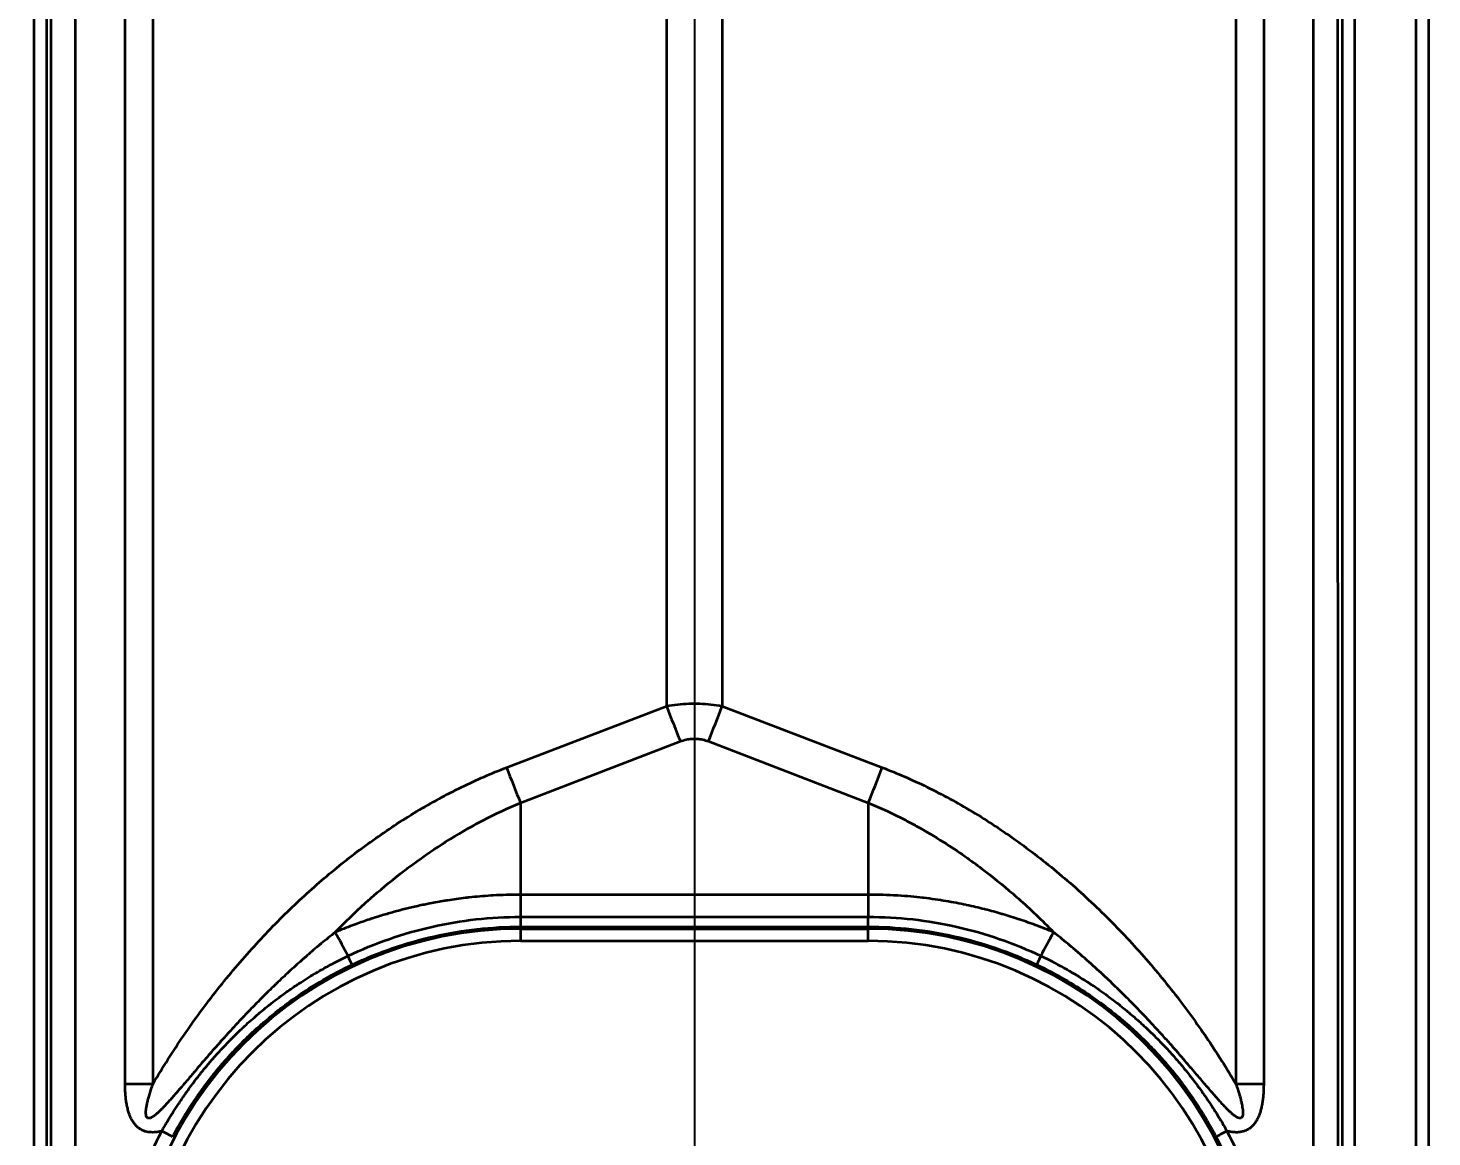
# Model space of a CAD drawing. Header units: millimetres. Extents: x 68 to 2000, y 100 to 2870.
# Drawn here: x 722.2 to 779.6, y 1726.2 to 1771.5 of the extents above; entities that cross this region are included whole.
import ezdxf

# ---------------------------------------------------------------- set-up
doc = ezdxf.new("R2010")
doc.units = ezdxf.units.MM
doc.header["$LTSCALE"] = 10
doc.layers.add('Bemaßung (ISO)', color=7, linetype='Continuous', lineweight=25)
doc.layers.add('Sichtbar schmal (ISO)', color=7, linetype='Continuous', lineweight=35)
doc.styles.add('Notiztext (DIN)', font='verdana.ttf')
doc.dimstyles.new('Standard (DIN)', dxfattribs={"dimscale": 10, "dimtxt": 2.5, "dimasz": 2.5, "dimexe": 2, "dimexo": 4, "dimgap": 0.5, "dimtad": 1, "dimdec": 1, "dimrnd": 1e-08, "dimtxsty": 'Notiztext (DIN)', "dimcen": 0.09, "dimclrd": 256, "dimclre": 256, "dimclrt": 256, "dimadec": 0, "dimazin": 2, "dimtfac": 1, "dimtmove": 0, "dimatfit": 3, "dimfxl": 0, "dimtolj": 1, "dimtzin": 0, "dimlwd": -1, "dimlwe": -1, "dimarcsym": 0})

# ---------------------------------------------------------------- blocks, each defined once
blk = doc.blocks.new('*D75')
at = {"layer": 'Bemaßung (ISO)', "transparency": 16777216}
for p, q in [((749.429, 1980.97), (749.429, 1420.97)), ((689.279, 1533.67), (689.279, 1420.97)), ((664.279, 1440.97), (639.279, 1440.97)), ((689.279, 1440.97), (714.279, 1440.97)), ((714.279, 1440.97), (724.429, 1440.97)), ((749.429, 1440.97), (724.429, 1440.97)), ((774.429, 1440.97), (799.429, 1440.97))]:
    blk.add_line(p, q, dxfattribs=at)
for points in [[(664.279, 1445.137), (664.279, 1436.803), (689.279, 1440.97)], [(774.429, 1445.137), (774.429, 1436.803), (749.429, 1440.97)]]:
    blk.add_solid(points, dxfattribs=at)
at = {"layer": 'Defpoints', "color": 0, "transparency": 16777216}
for p in [(749.429, 2020.97), (689.279, 1573.67), (749.429, 1440.97)]:
    blk.add_point(p, dxfattribs=at)
at = {"layer": 'Bemaßung (ISO)', "transparency": 16777216, "insert": (699.778, 1471.994), "char_height": 25, "attachment_point": 1, "style": 'Notiztext (DIN)'}
blk.add_mtext('\\A1;60', dxfattribs=at)
blk = doc.blocks.new('*D78')
at = {"layer": 'Bemaßung (ISO)', "transparency": 16777216}
for p, q in [((684.438, 2473.661), (577.204, 2473.661)), ((597.204, 1698.679), (597.204, 2448.661)), ((684.438, 1673.679), (577.204, 1673.679))]:
    blk.add_line(p, q, dxfattribs=at)
for points in [[(593.038, 2448.661), (601.371, 2448.661), (597.204, 2473.661)], [(593.038, 1698.679), (601.371, 1698.679), (597.204, 1673.679)]]:
    blk.add_solid(points, dxfattribs=at)
at = {"layer": 'Defpoints', "color": 0, "transparency": 16777216}
for p in [(597.204, 2473.661), (724.438, 2473.661), (724.438, 1673.679)]:
    blk.add_point(p, dxfattribs=at)
at = {"layer": 'Bemaßung (ISO)', "transparency": 16777216, "insert": (566.063, 2043.037), "char_height": 25, "attachment_point": 1, "rotation": 90, "style": 'Notiztext (DIN)'}
blk.add_mtext('\\A1;800', dxfattribs=at)

msp = doc.modelspace()

# ---------------------------------------------------------------- linework, layer by layer
at = {"layer": 'Sichtbar schmal (ISO)'}
for p, q in [((722.438, 1675.678), (722.438, 2471.662)), ((722.938, 2471.662), (722.938, 1675.678)), ((775.921, 1675.678), (775.921, 2471.662)), ((776.421, 2471.662), (776.421, 1675.678)), ((778.938, 1675.661), (778.938, 2471.679)), ((779.438, 2471.679), (779.438, 1675.661)), ((723.126, 1675.866), (723.153, 1976.053)), ((724.126, 1675.861), (724.153, 1976.048)), ((774.706, 1976.048), (774.733, 1675.861)), ((775.706, 1976.053), (775.733, 1675.866)), ((726.157, 1728.345), (726.157, 1943.991)), ((727.298, 1728.346), (727.298, 1943.991)), ((771.561, 1943.991), (771.561, 1728.346)), ((772.702, 1943.991), (772.702, 1728.345)), ((748.288, 1928.576), (748.288, 1743.771)), ((750.571, 1928.576), (750.571, 1743.771)), ((741.749, 1741.263), (748.288, 1743.771)), ((750.571, 1743.771), (757.11, 1741.263)), ((742.32, 1739.826), (748.859, 1742.333)), ((750, 1742.333), (756.539, 1739.826)), ((742.32, 1739.826), (742.32, 1736.068)), ((756.539, 1739.826), (756.539, 1736.068)), ((742.32, 1736.068), (742.32, 1735.163)), ((756.539, 1736.068), (742.32, 1736.068)), ((756.539, 1736.068), (756.539, 1735.163)), ((742.32, 1735.163), (756.539, 1735.163)), ((742.329, 1734.678), (742.329, 1734.759)), ((742.329, 1734.759), (756.529, 1734.759)), ((742.329, 1734.678), (756.529, 1734.678)), ((742.329, 1734.179), (742.329, 1734.678)), ((756.529, 1734.759), (756.529, 1734.678)), ((756.529, 1734.179), (756.529, 1734.678)), ((742.329, 1734.179), (756.529, 1734.179))]:
    msp.add_line(p, q, dxfattribs=at)
for centre, radius, start, end in [((742.329, 1718.67), 16.009, 90, 270), ((756.529, 1718.67), 16.009, 270, 90), ((742.329, 1718.67), 15.509, 90, 270), ((756.529, 1718.67), 15.509, 270, 90)]:
    msp.add_arc(centre, radius, start, end, dxfattribs=at)
for centre, major_axis, ratio, start_param, end_param in [((748.859, 1743.745), (1.79, -4.668), 0.104798, 4.666655, 4.979151), ((750, 1743.745), (-1.79, -4.668), 0.104799, 1.304034, 1.616531), ((742.32, 1741.237), (1.79, -4.668), 0.104799, 4.666654, 4.979151), ((756.539, 1741.237), (-1.79, -4.668), 0.104799, 1.304034, 1.616531), ((756.535, 1735.259), (-0.005, -0.5), 0.011284, 0.017587, 1.377774), ((736.276, 1731.748), (4.733, -8.809), 0.002478, 4.388761, 4.50291), ((762.583, 1731.748), (-4.733, -8.809), 0.002478, 1.780275, 1.894429), ((735.22, 1733.659), (0.214, -0.452), 0.013185, 0.017455, 1.361711), ((763.639, 1733.66), (-0.214, -0.452), 0.013187, 4.921472, 6.26573), ((726.157, 1728.398), (-10, 0), 0.005236, 1.570791, 1.685159), ((772.702, 1728.398), (10, 0), 0.005236, 4.598021, 4.712389), ((727.658, 1726.407), (0.442, -0.233), 0.004629, 0.017453, 1.573241), ((771.201, 1726.407), (-0.442, -0.233), 0.004633, 4.709948, 6.265709), ((756.529, 1718.668), (16.088, 0), 0.999985, 5.797418, 6.768519)]:
    msp.add_ellipse(centre, major_axis=major_axis, ratio=ratio, start_param=start_param, end_param=end_param, dxfattribs=at)
for points, knots in [([(748.288, 1743.771), (748.444, 1743.801), (748.599, 1743.824), (748.751, 1743.842), (748.904, 1743.859), (749.054, 1743.87), (749.204, 1743.876), (749.354, 1743.882), (749.504, 1743.882), (749.654, 1743.876), (749.804, 1743.87), (749.955, 1743.859), (750.107, 1743.842), (750.26, 1743.824), (750.415, 1743.801), (750.571, 1743.771)], [0.0000009, 0.0000009, 0.0000009, 0.0000009, 0.2, 0.2, 0.2, 0.4, 0.4, 0.4, 0.6, 0.6, 0.6, 0.8, 0.8, 0.8, 1, 1, 1, 1]), ([(748.859, 1742.333), (748.937, 1742.363), (749.091, 1742.41), (749.317, 1742.444), (749.541, 1742.444), (749.767, 1742.41), (749.922, 1742.363), (750, 1742.333)], [0.0000017, 0.0000017, 0.0000017, 0.0000017, 0.2, 0.4, 0.6, 0.8, 1, 1, 1, 1]), ([(757.11, 1741.263), (757.714, 1741.032), (758.323, 1740.767), (758.939, 1740.466), (759.554, 1740.165), (760.176, 1739.827), (760.797, 1739.455), (761.418, 1739.083), (762.038, 1738.676), (762.649, 1738.237), (763.261, 1737.799), (763.863, 1737.33), (764.454, 1736.831), (765.044, 1736.333), (765.622, 1735.806), (766.183, 1735.255), (766.744, 1734.704), (767.286, 1734.128), (767.802, 1733.542), (768.317, 1732.955), (768.805, 1732.358), (769.258, 1731.765), (769.71, 1731.172), (770.128, 1730.585), (770.51, 1730.014), (770.893, 1729.442), (771.241, 1728.886), (771.561, 1728.346)], [0, 0, 0, 0, 0.1111111, 0.1111111, 0.1111111, 0.2222222, 0.2222222, 0.2222222, 0.3333333, 0.3333333, 0.3333333, 0.4444444, 0.4444444, 0.4444444, 0.5555556, 0.5555556, 0.5555556, 0.6666667, 0.6666667, 0.6666667, 0.7777778, 0.7777778, 0.7777778, 0.8888889, 0.8888889, 0.8888889, 0.9999998, 0.9999998, 0.9999998, 0.9999998]), ([(734.75, 1734.538), (734.802, 1734.592), (734.855, 1734.646), (734.908, 1734.7), (735.3, 1735.098), (735.706, 1735.484), (736.123, 1735.855), (736.184, 1735.909), (736.245, 1735.963), (736.307, 1736.017), (736.722, 1736.379), (737.147, 1736.727), (737.585, 1737.06), (737.643, 1737.104), (737.702, 1737.149), (737.762, 1737.193), (738.208, 1737.526), (738.665, 1737.844), (739.129, 1738.142), (739.173, 1738.169), (739.217, 1738.197), (739.26, 1738.225), (739.744, 1738.53), (740.234, 1738.814), (740.724, 1739.072), (740.745, 1739.083), (740.766, 1739.094), (740.787, 1739.105), (741.299, 1739.373), (741.81, 1739.613), (742.32, 1739.826)], [0.0000007, 0.0000007, 0.0000007, 0.0000007, 0.0237013, 0.0237013, 0.0237013, 0.2, 0.2, 0.2, 0.225862, 0.225862, 0.225862, 0.4, 0.4, 0.4, 0.4234251, 0.4234251, 0.4234251, 0.6, 0.6, 0.6, 0.6165874, 0.6165874, 0.6165874, 0.8, 0.8, 0.8, 0.807975, 0.807975, 0.807975, 1, 1, 1, 1]), ([(756.539, 1739.826), (757.044, 1739.614), (757.555, 1739.375), (758.07, 1739.106), (758.215, 1739.03), (758.36, 1738.952), (758.505, 1738.872), (758.877, 1738.667), (759.249, 1738.446), (759.621, 1738.211), (759.913, 1738.026), (760.204, 1737.832), (760.494, 1737.629), (760.719, 1737.472), (760.943, 1737.31), (761.166, 1737.142), (761.597, 1736.817), (762.024, 1736.473), (762.443, 1736.111), (762.52, 1736.045), (762.596, 1735.979), (762.672, 1735.912), (763.163, 1735.477), (763.643, 1735.019), (764.109, 1734.538)], [0, 0, 0, 0, 0.2, 0.2, 0.2, 0.25628, 0.25628, 0.25628, 0.4, 0.4, 0.4, 0.512678, 0.512678, 0.512678, 0.6, 0.6, 0.6, 0.76914, 0.76914, 0.76914, 0.8, 0.8, 0.8, 1, 1, 1, 1]), ([(742.32, 1736.068), (741.928, 1736.068), (741.557, 1736.056), (741.21, 1736.036), (741.177, 1736.034), (741.145, 1736.032), (741.113, 1736.03), (740.798, 1736.011), (740.502, 1735.984), (740.223, 1735.953), (740.169, 1735.948), (740.117, 1735.942), (740.065, 1735.935), (739.812, 1735.906), (739.572, 1735.872), (739.342, 1735.836), (739.276, 1735.826), (739.21, 1735.815), (739.145, 1735.804), (738.937, 1735.77), (738.737, 1735.733), (738.544, 1735.694), (738.47, 1735.679), (738.397, 1735.664), (738.324, 1735.649), (738.145, 1735.611), (737.971, 1735.572), (737.801, 1735.531), (737.724, 1735.512), (737.647, 1735.493), (737.571, 1735.474), (737.408, 1735.433), (737.249, 1735.391), (737.091, 1735.347), (737.012, 1735.324), (736.933, 1735.302), (736.854, 1735.279), (736.694, 1735.232), (736.534, 1735.183), (736.374, 1735.132), (736.298, 1735.108), (736.223, 1735.083), (736.147, 1735.058), (735.966, 1734.998), (735.785, 1734.935), (735.605, 1734.87), (735.551, 1734.85), (735.498, 1734.831), (735.445, 1734.811), (735.212, 1734.724), (734.98, 1734.633), (734.75, 1734.538)], [0, 0, 0, 0, 0.1016183, 0.1016183, 0.1016183, 0.1111111, 0.1111111, 0.1111111, 0.204471, 0.204471, 0.204471, 0.2222222, 0.2222222, 0.2222222, 0.3083934, 0.3083934, 0.3083934, 0.3333333, 0.3333333, 0.3333333, 0.4135988, 0.4135988, 0.4135988, 0.4444444, 0.4444444, 0.4444444, 0.5207406, 0.5207406, 0.5207406, 0.5555556, 0.5555556, 0.5555556, 0.6295884, 0.6295884, 0.6295884, 0.6666667, 0.6666667, 0.6666667, 0.7421362, 0.7421362, 0.7421362, 0.7777778, 0.7777778, 0.7777778, 0.8635397, 0.8635397, 0.8635397, 0.8888889, 0.8888889, 0.8888889, 0.999999, 0.999999, 0.999999, 0.999999]), ([(764.109, 1734.538), (763.878, 1734.633), (763.647, 1734.724), (763.414, 1734.811), (763.41, 1734.812), (763.407, 1734.813), (763.403, 1734.815), (763.177, 1734.899), (762.949, 1734.979), (762.72, 1735.055), (762.717, 1735.056), (762.714, 1735.057), (762.711, 1735.058), (762.484, 1735.134), (762.257, 1735.205), (762.029, 1735.272), (762.021, 1735.274), (762.012, 1735.277), (762.004, 1735.279), (761.777, 1735.346), (761.549, 1735.408), (761.316, 1735.467), (761.306, 1735.47), (761.297, 1735.472), (761.287, 1735.474), (761.05, 1735.534), (760.807, 1735.591), (760.553, 1735.645), (760.547, 1735.646), (760.54, 1735.648), (760.533, 1735.649), (760.273, 1735.704), (760.001, 1735.756), (759.712, 1735.805), (759.424, 1735.853), (759.119, 1735.897), (758.793, 1735.936), (758.784, 1735.937), (758.774, 1735.938), (758.765, 1735.939), (758.447, 1735.976), (758.11, 1736.008), (757.746, 1736.03), (757.734, 1736.031), (757.722, 1736.032), (757.709, 1736.033), (757.345, 1736.055), (756.953, 1736.068), (756.539, 1736.068)], [0, 0, 0, 0, 0.111111, 0.111111, 0.111111, 0.11271, 0.11271, 0.11271, 0.220682, 0.220682, 0.220682, 0.222222, 0.222222, 0.222222, 0.329341, 0.329341, 0.329341, 0.333333, 0.333333, 0.333333, 0.440023, 0.440023, 0.440023, 0.444444, 0.444444, 0.444444, 0.552739, 0.552739, 0.552739, 0.555556, 0.555556, 0.555556, 0.666667, 0.666667, 0.666667, 0.777778, 0.777778, 0.777778, 0.781037, 0.781037, 0.781037, 0.888889, 0.888889, 0.888889, 0.892463, 0.892463, 0.892463, 1, 1, 1, 1]), ([(735.27, 1733.568), (735.815, 1733.828), (736.374, 1734.058), (736.945, 1734.256), (737.521, 1734.456), (738.108, 1734.623), (738.704, 1734.758), (739.297, 1734.893), (739.899, 1734.994), (740.503, 1735.062), (741.107, 1735.129), (741.714, 1735.163), (742.32, 1735.163)], [0, 0, 0, 0, 0.249038, 0.249038, 0.249038, 0.499954, 0.499954, 0.499954, 0.75, 0.75, 0.75, 1, 1, 1, 1]), ([(742.32, 1735.163), (742.32, 1735.119), (742.321, 1735.076), (742.322, 1735.035), (742.322, 1734.994), (742.323, 1734.957), (742.324, 1734.923), (742.324, 1734.905), (742.324, 1734.888), (742.325, 1734.873), (742.325, 1734.859), (742.325, 1734.847), (742.326, 1734.836), (742.326, 1734.812), (742.327, 1734.793), (742.328, 1734.78), (742.328, 1734.767), (742.329, 1734.76), (742.329, 1734.759)], [0, 0, 0, 0, 0.2, 0.2, 0.2, 0.4, 0.4, 0.4, 0.507784, 0.507784, 0.507784, 0.6, 0.6, 0.6, 0.8, 0.8, 0.8, 1, 1, 1, 1]), ([(756.539, 1735.163), (757.145, 1735.163), (757.751, 1735.129), (758.354, 1735.062), (758.959, 1734.994), (759.561, 1734.893), (760.155, 1734.758), (760.749, 1734.624), (761.334, 1734.457), (761.907, 1734.258), (761.91, 1734.257), (761.913, 1734.256), (761.917, 1734.255), (762.487, 1734.057), (763.045, 1733.828), (763.589, 1733.568)], [0, 0, 0, 0, 0.2497482, 0.2497482, 0.2497482, 0.5, 0.5, 0.5, 0.75, 0.75, 0.75, 0.751417, 0.751417, 0.751417, 0.9999993, 0.9999993, 0.9999993, 0.9999993]), ([(734.75, 1734.538), (734.551, 1734.381), (734.357, 1734.224), (734.17, 1734.068), (734.137, 1734.04), (734.104, 1734.013), (734.071, 1733.986), (733.885, 1733.83), (733.705, 1733.676), (733.529, 1733.522), (733.499, 1733.496), (733.469, 1733.469), (733.439, 1733.443), (733.263, 1733.289), (733.092, 1733.135), (732.924, 1732.981), (732.896, 1732.956), (732.868, 1732.93), (732.841, 1732.905), (732.673, 1732.75), (732.508, 1732.595), (732.345, 1732.439), (732.319, 1732.414), (732.293, 1732.389), (732.267, 1732.364), (732.103, 1732.207), (731.942, 1732.048), (731.783, 1731.89), (731.759, 1731.866), (731.734, 1731.841), (731.71, 1731.817), (731.551, 1731.657), (731.395, 1731.498), (731.247, 1731.344), (731.224, 1731.321), (731.202, 1731.298), (731.181, 1731.276), (731.033, 1731.122), (730.894, 1730.975), (730.763, 1730.835), (730.744, 1730.814), (730.726, 1730.794), (730.707, 1730.774), (730.578, 1730.636), (730.459, 1730.505), (730.346, 1730.382), (730.33, 1730.364), (730.315, 1730.347), (730.299, 1730.33), (730.188, 1730.207), (730.085, 1730.092), (729.986, 1729.981), (729.973, 1729.966), (729.959, 1729.951), (729.946, 1729.936), (729.849, 1729.826), (729.757, 1729.721), (729.669, 1729.621), (729.657, 1729.608), (729.646, 1729.595), (729.634, 1729.582), (729.548, 1729.482), (729.465, 1729.387), (729.386, 1729.296), (729.376, 1729.285), (729.366, 1729.273), (729.357, 1729.262), (729.279, 1729.171), (729.205, 1729.085), (729.134, 1729.002), (729.125, 1728.992), (729.117, 1728.982), (729.108, 1728.972), (729.038, 1728.89), (728.971, 1728.812), (728.907, 1728.737), (728.899, 1728.728), (728.892, 1728.719), (728.884, 1728.71), (728.821, 1728.636), (728.76, 1728.564), (728.702, 1728.496), (728.695, 1728.488), (728.689, 1728.48), (728.682, 1728.473), (728.624, 1728.405), (728.569, 1728.34), (728.516, 1728.278), (728.51, 1728.271), (728.504, 1728.264), (728.498, 1728.258), (728.446, 1728.196), (728.395, 1728.137), (728.346, 1728.08), (728.341, 1728.074), (728.336, 1728.068), (728.331, 1728.063), (728.283, 1728.006), (728.236, 1727.953), (728.192, 1727.902), (728.187, 1727.897), (728.183, 1727.892), (728.179, 1727.887), (728.134, 1727.836), (728.091, 1727.787), (728.05, 1727.74), (728.046, 1727.736), (728.042, 1727.732), (728.039, 1727.727), (727.997, 1727.681), (727.958, 1727.637), (727.92, 1727.595), (727.916, 1727.591), (727.913, 1727.587), (727.909, 1727.583), (727.871, 1727.541), (727.834, 1727.501), (727.798, 1727.463), (727.795, 1727.46), (727.792, 1727.457), (727.789, 1727.453), (727.753, 1727.415), (727.719, 1727.379), (727.685, 1727.345), (727.682, 1727.342), (727.68, 1727.339), (727.677, 1727.336), (727.643, 1727.302), (727.611, 1727.27), (727.58, 1727.24), (727.546, 1727.207), (727.514, 1727.177), (727.483, 1727.149), (727.452, 1727.121), (727.422, 1727.096), (727.394, 1727.073), (727.365, 1727.051), (727.338, 1727.031), (727.313, 1727.013), (727.288, 1726.996), (727.264, 1726.982), (727.242, 1726.97), (727.219, 1726.959), (727.199, 1726.95), (727.18, 1726.945), (727.162, 1726.939), (727.145, 1726.937), (727.13, 1726.937), (727.115, 1726.936), (727.102, 1726.939), (727.091, 1726.943), (727.079, 1726.948), (727.069, 1726.955), (727.059, 1726.964), (727.05, 1726.973), (727.042, 1726.985), (727.035, 1727), (727.027, 1727.016), (727.021, 1727.034), (727.017, 1727.056), (727.013, 1727.078), (727.01, 1727.103), (727.009, 1727.13), (727.008, 1727.158), (727.008, 1727.188), (727.01, 1727.221), (727.012, 1727.255), (727.016, 1727.291), (727.021, 1727.33), (727.026, 1727.369), (727.033, 1727.411), (727.042, 1727.455), (727.05, 1727.5), (727.06, 1727.548), (727.072, 1727.598), (727.084, 1727.649), (727.097, 1727.702), (727.112, 1727.758), (727.127, 1727.814), (727.144, 1727.873), (727.163, 1727.935), (727.181, 1727.997), (727.202, 1728.062), (727.224, 1728.13), (727.247, 1728.199), (727.271, 1728.271), (727.298, 1728.346)], [0, 0, 0, 0, 0.0207474, 0.0207474, 0.0207474, 0.0243902, 0.0243902, 0.0243902, 0.0452222, 0.0452222, 0.0452222, 0.0487805, 0.0487805, 0.0487805, 0.0697052, 0.0697052, 0.0697052, 0.0731707, 0.0731707, 0.0731707, 0.0941851, 0.0941851, 0.0941851, 0.097561, 0.097561, 0.097561, 0.1186816, 0.1186816, 0.1186816, 0.1219512, 0.1219512, 0.1219512, 0.143179, 0.143179, 0.143179, 0.1463415, 0.1463415, 0.1463415, 0.1676455, 0.1676455, 0.1676455, 0.1707317, 0.1707317, 0.1707317, 0.1921076, 0.1921076, 0.1921076, 0.195122, 0.195122, 0.195122, 0.2165874, 0.2165874, 0.2165874, 0.2195122, 0.2195122, 0.2195122, 0.2410746, 0.2410746, 0.2410746, 0.2439024, 0.2439024, 0.2439024, 0.2655572, 0.2655572, 0.2655572, 0.2682927, 0.2682927, 0.2682927, 0.290038, 0.290038, 0.290038, 0.2926829, 0.2926829, 0.2926829, 0.3145196, 0.3145196, 0.3145196, 0.3170732, 0.3170732, 0.3170732, 0.339002, 0.339002, 0.339002, 0.3414634, 0.3414634, 0.3414634, 0.3634837, 0.3634837, 0.3634837, 0.3658537, 0.3658537, 0.3658537, 0.3879647, 0.3879647, 0.3879647, 0.3902439, 0.3902439, 0.3902439, 0.4124458, 0.4124458, 0.4124458, 0.4146341, 0.4146341, 0.4146341, 0.4369269, 0.4369269, 0.4369269, 0.4390244, 0.4390244, 0.4390244, 0.4614081, 0.4614081, 0.4614081, 0.4634146, 0.4634146, 0.4634146, 0.4858909, 0.4858909, 0.4858909, 0.4878049, 0.4878049, 0.4878049, 0.5103743, 0.5103743, 0.5103743, 0.5121951, 0.5121951, 0.5121951, 0.5348555, 0.5348555, 0.5348555, 0.559336, 0.559336, 0.559336, 0.5838176, 0.5838176, 0.5838176, 0.608299, 0.608299, 0.608299, 0.6327802, 0.6327802, 0.6327802, 0.6572584, 0.6572584, 0.6572584, 0.6817357, 0.6817357, 0.6817357, 0.7062107, 0.7062107, 0.7062107, 0.7306897, 0.7306897, 0.7306897, 0.7551861, 0.7551861, 0.7551861, 0.7796734, 0.7796734, 0.7796734, 0.8041489, 0.8041489, 0.8041489, 0.8286293, 0.8286293, 0.8286293, 0.8531116, 0.8531116, 0.8531116, 0.8775934, 0.8775934, 0.8775934, 0.9020746, 0.9020746, 0.9020746, 0.9265557, 0.9265557, 0.9265557, 0.951037, 0.951037, 0.951037, 0.9755186, 0.9755186, 0.9755186, 0.9999997, 0.9999997, 0.9999997, 0.9999997]), ([(735.434, 1733.208), (735.97, 1733.462), (736.52, 1733.686), (737.081, 1733.88), (737.642, 1734.073), (738.214, 1734.236), (738.794, 1734.366), (739.375, 1734.497), (739.963, 1734.596), (740.554, 1734.661), (741.144, 1734.727), (741.737, 1734.759), (742.329, 1734.759)], [0, 0, 0, 0, 0.25, 0.25, 0.25, 0.5, 0.5, 0.5, 0.75, 0.75, 0.75, 1, 1, 1, 1]), ([(756.529, 1734.759), (757.122, 1734.759), (757.715, 1734.727), (758.305, 1734.661), (758.896, 1734.595), (759.485, 1734.497), (760.065, 1734.366), (760.645, 1734.236), (761.217, 1734.073), (761.778, 1733.879), (762.339, 1733.686), (762.889, 1733.462), (763.425, 1733.208)], [0, 0, 0, 0, 0.25, 0.25, 0.25, 0.5, 0.5, 0.5, 0.75, 0.75, 0.75, 1, 1, 1, 1]), ([(771.561, 1728.346), (771.585, 1728.278), (771.607, 1728.212), (771.628, 1728.15), (771.649, 1728.087), (771.668, 1728.027), (771.686, 1727.969), (771.703, 1727.912), (771.719, 1727.857), (771.734, 1727.804), (771.745, 1727.763), (771.756, 1727.725), (771.765, 1727.687), (771.768, 1727.675), (771.771, 1727.664), (771.774, 1727.652), (771.786, 1727.604), (771.796, 1727.558), (771.806, 1727.514), (771.815, 1727.471), (771.822, 1727.43), (771.829, 1727.391), (771.835, 1727.352), (771.84, 1727.315), (771.844, 1727.281), (771.847, 1727.246), (771.85, 1727.214), (771.85, 1727.185), (771.851, 1727.155), (771.851, 1727.128), (771.848, 1727.104), (771.846, 1727.079), (771.843, 1727.058), (771.838, 1727.039), (771.833, 1727.02), (771.827, 1727.005), (771.82, 1726.991), (771.813, 1726.978), (771.804, 1726.968), (771.795, 1726.96), (771.786, 1726.951), (771.775, 1726.945), (771.763, 1726.941), (771.75, 1726.937), (771.736, 1726.936), (771.72, 1726.937), (771.703, 1726.938), (771.685, 1726.942), (771.664, 1726.95), (771.643, 1726.957), (771.62, 1726.968), (771.596, 1726.982), (771.571, 1726.996), (771.545, 1727.013), (771.517, 1727.034), (771.489, 1727.054), (771.459, 1727.078), (771.427, 1727.104), (771.396, 1727.131), (771.363, 1727.161), (771.328, 1727.193), (771.293, 1727.225), (771.257, 1727.26), (771.22, 1727.298), (771.203, 1727.315), (771.186, 1727.332), (771.169, 1727.349), (771.148, 1727.371), (771.126, 1727.394), (771.104, 1727.418), (771.063, 1727.46), (771.022, 1727.504), (770.979, 1727.551), (770.936, 1727.598), (770.891, 1727.648), (770.845, 1727.7), (770.798, 1727.752), (770.749, 1727.807), (770.699, 1727.865), (770.648, 1727.923), (770.596, 1727.984), (770.54, 1728.048), (770.485, 1728.112), (770.428, 1728.179), (770.368, 1728.249), (770.307, 1728.32), (770.244, 1728.393), (770.179, 1728.471), (770.113, 1728.548), (770.044, 1728.629), (769.972, 1728.713), (769.9, 1728.798), (769.824, 1728.886), (769.745, 1728.979), (769.735, 1728.991), (769.725, 1729.003), (769.715, 1729.015), (769.645, 1729.096), (769.571, 1729.182), (769.495, 1729.27), (769.407, 1729.371), (769.316, 1729.477), (769.219, 1729.588), (769.122, 1729.699), (769.021, 1729.814), (768.914, 1729.935), (768.807, 1730.055), (768.695, 1730.18), (768.578, 1730.31), (768.461, 1730.439), (768.338, 1730.573), (768.209, 1730.712), (768.176, 1730.748), (768.142, 1730.785), (768.108, 1730.822), (768.01, 1730.926), (767.909, 1731.034), (767.804, 1731.145), (767.661, 1731.294), (767.512, 1731.449), (767.354, 1731.61), (767.195, 1731.771), (767.028, 1731.938), (766.851, 1732.112), (766.674, 1732.286), (766.486, 1732.467), (766.286, 1732.655), (766.086, 1732.843), (765.875, 1733.038), (765.649, 1733.24), (765.424, 1733.442), (765.184, 1733.651), (764.928, 1733.867), (764.732, 1734.033), (764.526, 1734.204), (764.309, 1734.378), (764.243, 1734.431), (764.177, 1734.485), (764.109, 1734.538)], [0, 0, 0, 0, 0.0243902, 0.0243902, 0.0243902, 0.0487805, 0.0487805, 0.0487805, 0.0731707, 0.0731707, 0.0731707, 0.0917062, 0.0917062, 0.0917062, 0.097561, 0.097561, 0.097561, 0.1219512, 0.1219512, 0.1219512, 0.1463415, 0.1463415, 0.1463415, 0.1707317, 0.1707317, 0.1707317, 0.195122, 0.195122, 0.195122, 0.2195122, 0.2195122, 0.2195122, 0.2439024, 0.2439024, 0.2439024, 0.2682927, 0.2682927, 0.2682927, 0.2926829, 0.2926829, 0.2926829, 0.3170732, 0.3170732, 0.3170732, 0.3414634, 0.3414634, 0.3414634, 0.3658537, 0.3658537, 0.3658537, 0.3902439, 0.3902439, 0.3902439, 0.4146341, 0.4146341, 0.4146341, 0.4390244, 0.4390244, 0.4390244, 0.4634146, 0.4634146, 0.4634146, 0.4878049, 0.4878049, 0.4878049, 0.4985776, 0.4985776, 0.4985776, 0.5121951, 0.5121951, 0.5121951, 0.5365854, 0.5365854, 0.5365854, 0.5609756, 0.5609756, 0.5609756, 0.5853659, 0.5853659, 0.5853659, 0.6097561, 0.6097561, 0.6097561, 0.6341463, 0.6341463, 0.6341463, 0.6585366, 0.6585366, 0.6585366, 0.6829268, 0.6829268, 0.6829268, 0.7073171, 0.7073171, 0.7073171, 0.710411, 0.710411, 0.710411, 0.7317073, 0.7317073, 0.7317073, 0.7560976, 0.7560976, 0.7560976, 0.7804878, 0.7804878, 0.7804878, 0.804878, 0.804878, 0.804878, 0.8292683, 0.8292683, 0.8292683, 0.8356011, 0.8356011, 0.8356011, 0.8536585, 0.8536585, 0.8536585, 0.8780488, 0.8780488, 0.8780488, 0.902439, 0.902439, 0.902439, 0.9268293, 0.9268293, 0.9268293, 0.9512195, 0.9512195, 0.9512195, 0.9756098, 0.9756098, 0.9756098, 0.9943056, 0.9943056, 0.9943056, 0.9999998, 0.9999998, 0.9999998, 0.9999998]), ([(727.658, 1726.409), (727.695, 1726.475), (727.734, 1726.545), (727.776, 1726.618), (727.782, 1726.628), (727.789, 1726.638), (727.795, 1726.649), (727.825, 1726.7), (727.856, 1726.753), (727.889, 1726.808), (727.909, 1726.843), (727.931, 1726.878), (727.953, 1726.914), (727.969, 1726.94), (727.985, 1726.967), (728.002, 1726.994), (728.039, 1727.055), (728.078, 1727.117), (728.119, 1727.181), (728.125, 1727.191), (728.131, 1727.2), (728.136, 1727.209), (728.171, 1727.263), (728.206, 1727.318), (728.242, 1727.374), (728.276, 1727.425), (728.311, 1727.478), (728.347, 1727.533), (728.356, 1727.546), (728.365, 1727.56), (728.375, 1727.574), (728.421, 1727.643), (728.469, 1727.714), (728.519, 1727.787), (728.542, 1727.819), (728.564, 1727.851), (728.587, 1727.884), (728.617, 1727.927), (728.647, 1727.97), (728.679, 1728.014), (728.735, 1728.093), (728.794, 1728.174), (728.855, 1728.257), (728.918, 1728.342), (728.983, 1728.428), (729.051, 1728.517), (729.09, 1728.568), (729.13, 1728.619), (729.171, 1728.672), (729.204, 1728.713), (729.237, 1728.756), (729.271, 1728.798), (729.35, 1728.897), (729.433, 1728.998), (729.52, 1729.101), (729.609, 1729.208), (729.703, 1729.318), (729.801, 1729.429), (729.844, 1729.478), (729.887, 1729.527), (729.932, 1729.576), (729.993, 1729.644), (730.057, 1729.714), (730.123, 1729.784), (730.211, 1729.879), (730.302, 1729.975), (730.398, 1730.074), (730.429, 1730.106), (730.461, 1730.138), (730.493, 1730.17), (730.63, 1730.308), (730.774, 1730.45), (730.928, 1730.595), (730.93, 1730.597), (730.933, 1730.599), (730.935, 1730.602), (731.094, 1730.75), (731.261, 1730.902), (731.44, 1731.058), (731.479, 1731.091), (731.518, 1731.125), (731.557, 1731.159), (731.703, 1731.283), (731.855, 1731.409), (732.016, 1731.536), (732.102, 1731.604), (732.19, 1731.673), (732.28, 1731.742), (732.392, 1731.827), (732.507, 1731.912), (732.626, 1731.999), (732.784, 1732.113), (732.95, 1732.229), (733.123, 1732.345), (733.168, 1732.375), (733.213, 1732.405), (733.259, 1732.435), (733.469, 1732.573), (733.69, 1732.712), (733.924, 1732.851), (733.985, 1732.887), (734.047, 1732.923), (734.11, 1732.959), (734.277, 1733.055), (734.451, 1733.151), (734.631, 1733.247), (734.836, 1733.355), (735.049, 1733.463), (735.27, 1733.568)], [0, 0, 0, 0, 0.0546976, 0.0546976, 0.0546976, 0.0625, 0.0625, 0.0625, 0.1008578, 0.1008578, 0.1008578, 0.125, 0.125, 0.125, 0.1426904, 0.1426904, 0.1426904, 0.1818737, 0.1818737, 0.1818737, 0.1875, 0.1875, 0.1875, 0.2199265, 0.2199265, 0.2199265, 0.25, 0.25, 0.25, 0.257705, 0.257705, 0.257705, 0.2957225, 0.2957225, 0.2957225, 0.3125, 0.3125, 0.3125, 0.3343682, 0.3343682, 0.3343682, 0.3738828, 0.3738828, 0.3738828, 0.4143965, 0.4143965, 0.4143965, 0.4375, 0.4375, 0.4375, 0.4560435, 0.4560435, 0.4560435, 0.4989938, 0.4989938, 0.4989938, 0.543351, 0.543351, 0.543351, 0.5625, 0.5625, 0.5625, 0.5891602, 0.5891602, 0.5891602, 0.625, 0.625, 0.625, 0.6367129, 0.6367129, 0.6367129, 0.6866931, 0.6866931, 0.6866931, 0.6875, 0.6875, 0.6875, 0.7388766, 0.7388766, 0.7388766, 0.75, 0.75, 0.75, 0.7907392, 0.7907392, 0.7907392, 0.8125, 0.8125, 0.8125, 0.8393138, 0.8393138, 0.8393138, 0.875, 0.875, 0.875, 0.8842513, 0.8842513, 0.8842513, 0.9265033, 0.9265033, 0.9265033, 0.9375, 0.9375, 0.9375, 0.9667733, 0.9667733, 0.9667733, 0.9999998, 0.9999998, 0.9999998, 0.9999998]), ([(728.1, 1726.173), (728.14, 1726.25), (728.184, 1726.33), (728.23, 1726.415), (728.232, 1726.419), (728.235, 1726.423), (728.237, 1726.428), (728.281, 1726.508), (728.328, 1726.592), (728.379, 1726.68), (728.385, 1726.692), (728.392, 1726.703), (728.399, 1726.715), (728.447, 1726.798), (728.498, 1726.885), (728.552, 1726.975), (728.564, 1726.994), (728.576, 1727.014), (728.588, 1727.034), (728.639, 1727.118), (728.693, 1727.206), (728.75, 1727.296), (728.769, 1727.324), (728.787, 1727.354), (728.806, 1727.383), (728.86, 1727.467), (728.917, 1727.554), (728.977, 1727.643), (729.004, 1727.682), (729.03, 1727.722), (729.058, 1727.762), (729.115, 1727.845), (729.174, 1727.931), (729.236, 1728.018), (729.272, 1728.068), (729.309, 1728.12), (729.347, 1728.171), (729.407, 1728.253), (729.468, 1728.335), (729.533, 1728.42), (729.581, 1728.483), (729.63, 1728.547), (729.681, 1728.612), (729.742, 1728.69), (729.806, 1728.769), (729.871, 1728.85), (729.935, 1728.927), (730, 1729.006), (730.068, 1729.086), (730.13, 1729.16), (730.194, 1729.234), (730.261, 1729.309), (730.343, 1729.402), (730.428, 1729.498), (730.518, 1729.594), (730.58, 1729.661), (730.643, 1729.729), (730.709, 1729.797), (730.815, 1729.908), (730.926, 1730.022), (731.043, 1730.137), (731.103, 1730.196), (731.164, 1730.255), (731.227, 1730.315), (731.363, 1730.445), (731.507, 1730.578), (731.659, 1730.713), (731.714, 1730.761), (731.771, 1730.811), (731.828, 1730.86), (732.002, 1731.011), (732.188, 1731.164), (732.385, 1731.319), (732.432, 1731.356), (732.48, 1731.393), (732.528, 1731.43), (732.75, 1731.601), (732.987, 1731.774), (733.242, 1731.949), (733.276, 1731.972), (733.311, 1731.995), (733.346, 1732.019), (733.625, 1732.207), (733.925, 1732.396), (734.252, 1732.586), (734.269, 1732.596), (734.287, 1732.606), (734.305, 1732.616), (734.652, 1732.816), (735.028, 1733.015), (735.434, 1733.208)], [0.0000001, 0.0000001, 0.0000001, 0.0000001, 0.0625, 0.0625, 0.0625, 0.0657478, 0.0657478, 0.0657478, 0.125, 0.125, 0.125, 0.1327347, 0.1327347, 0.1327347, 0.1875, 0.1875, 0.1875, 0.1994824, 0.1994824, 0.1994824, 0.25, 0.25, 0.25, 0.2662064, 0.2662064, 0.2662064, 0.3125, 0.3125, 0.3125, 0.3327976, 0.3327976, 0.3327976, 0.375, 0.375, 0.375, 0.3993692, 0.3993692, 0.3993692, 0.4375, 0.4375, 0.4375, 0.4659876, 0.4659876, 0.4659876, 0.5, 0.5, 0.5, 0.5326854, 0.5326854, 0.5326854, 0.5625, 0.5625, 0.5625, 0.599469, 0.599469, 0.599469, 0.625, 0.625, 0.625, 0.6663571, 0.6663571, 0.6663571, 0.6875, 0.6875, 0.6875, 0.7333594, 0.7333594, 0.7333594, 0.75, 0.75, 0.75, 0.8005114, 0.8005114, 0.8005114, 0.8125, 0.8125, 0.8125, 0.8676234, 0.8676234, 0.8676234, 0.875, 0.875, 0.875, 0.9342995, 0.9342995, 0.9342995, 0.9375, 0.9375, 0.9375, 1, 1, 1, 1]), ([(763.425, 1733.208), (763.83, 1733.016), (764.206, 1732.817), (764.552, 1732.617), (764.899, 1732.418), (765.216, 1732.219), (765.51, 1732.021), (765.805, 1731.823), (766.076, 1731.626), (766.328, 1731.433), (766.579, 1731.239), (766.811, 1731.049), (767.027, 1730.863), (767.243, 1730.677), (767.443, 1730.496), (767.628, 1730.319), (767.814, 1730.141), (767.986, 1729.969), (768.147, 1729.801), (768.307, 1729.633), (768.456, 1729.471), (768.595, 1729.313), (768.734, 1729.155), (768.863, 1729.002), (768.984, 1728.854), (769.105, 1728.705), (769.218, 1728.562), (769.324, 1728.423), (769.429, 1728.285), (769.528, 1728.151), (769.62, 1728.021), (769.713, 1727.892), (769.799, 1727.767), (769.88, 1727.646), (769.961, 1727.526), (770.036, 1727.409), (770.107, 1727.298), (770.178, 1727.186), (770.244, 1727.079), (770.306, 1726.976), (770.368, 1726.874), (770.426, 1726.775), (770.479, 1726.681), (770.533, 1726.588), (770.582, 1726.5), (770.629, 1726.415), (770.675, 1726.331), (770.719, 1726.25), (770.759, 1726.173)], [0, 0, 0, 0, 0.0625, 0.0625, 0.0625, 0.125, 0.125, 0.125, 0.1875, 0.1875, 0.1875, 0.25, 0.25, 0.25, 0.3125, 0.3125, 0.3125, 0.375, 0.375, 0.375, 0.4375, 0.4375, 0.4375, 0.5, 0.5, 0.5, 0.5625, 0.5625, 0.5625, 0.625, 0.625, 0.625, 0.6875, 0.6875, 0.6875, 0.75, 0.75, 0.75, 0.8125, 0.8125, 0.8125, 0.875, 0.875, 0.875, 0.9375, 0.9375, 0.9375, 1, 1, 1, 1]), ([(763.589, 1733.568), (763.972, 1733.386), (764.331, 1733.197), (764.663, 1733.008), (764.692, 1732.992), (764.719, 1732.976), (764.747, 1732.96), (765.048, 1732.787), (765.327, 1732.614), (765.59, 1732.442), (765.638, 1732.41), (765.686, 1732.379), (765.733, 1732.347), (765.966, 1732.191), (766.185, 1732.036), (766.392, 1731.882), (766.454, 1731.836), (766.515, 1731.79), (766.575, 1731.744), (766.756, 1731.607), (766.926, 1731.471), (767.088, 1731.337), (767.16, 1731.278), (767.229, 1731.22), (767.298, 1731.162), (767.436, 1731.044), (767.569, 1730.927), (767.695, 1730.812), (767.772, 1730.743), (767.847, 1730.674), (767.92, 1730.605), (768.026, 1730.505), (768.128, 1730.407), (768.226, 1730.31), (768.305, 1730.232), (768.383, 1730.154), (768.457, 1730.077), (768.538, 1729.995), (768.615, 1729.914), (768.69, 1729.834), (768.771, 1729.748), (768.849, 1729.663), (768.924, 1729.58), (768.984, 1729.513), (769.042, 1729.447), (769.099, 1729.383), (769.179, 1729.291), (769.256, 1729.201), (769.33, 1729.112), (769.374, 1729.06), (769.417, 1729.009), (769.458, 1728.958), (769.537, 1728.861), (769.613, 1728.767), (769.685, 1728.675), (769.716, 1728.636), (769.746, 1728.597), (769.776, 1728.558), (769.853, 1728.458), (769.926, 1728.361), (769.996, 1728.267), (770.017, 1728.239), (770.038, 1728.211), (770.058, 1728.183), (770.132, 1728.082), (770.203, 1727.983), (770.27, 1727.887), (770.282, 1727.869), (770.295, 1727.851), (770.307, 1727.834), (770.379, 1727.731), (770.446, 1727.631), (770.51, 1727.535), (770.516, 1727.526), (770.522, 1727.517), (770.528, 1727.509), (770.596, 1727.406), (770.661, 1727.306), (770.721, 1727.211), (770.784, 1727.112), (770.843, 1727.017), (770.898, 1726.927), (770.9, 1726.923), (770.903, 1726.919), (770.905, 1726.915), (770.961, 1726.824), (771.012, 1726.739), (771.06, 1726.657), (771.11, 1726.57), (771.158, 1726.487), (771.201, 1726.409)], [0, 0, 0, 0, 0.057634, 0.057634, 0.057634, 0.0625, 0.0625, 0.0625, 0.115253, 0.115253, 0.115253, 0.125, 0.125, 0.125, 0.173021, 0.173021, 0.173021, 0.1875, 0.1875, 0.1875, 0.2309, 0.2309, 0.2309, 0.25, 0.25, 0.25, 0.288885, 0.288885, 0.288885, 0.3125, 0.3125, 0.3125, 0.346963, 0.346963, 0.346963, 0.375, 0.375, 0.375, 0.405123, 0.405123, 0.405123, 0.4375, 0.4375, 0.4375, 0.463355, 0.463355, 0.463355, 0.5, 0.5, 0.5, 0.521651, 0.521651, 0.521651, 0.5625, 0.5625, 0.5625, 0.579997, 0.579997, 0.579997, 0.625, 0.625, 0.625, 0.638348, 0.638348, 0.638348, 0.6875, 0.6875, 0.6875, 0.696629, 0.696629, 0.696629, 0.75, 0.75, 0.75, 0.754872, 0.754872, 0.754872, 0.8125, 0.8125, 0.8125, 0.872291, 0.872291, 0.872291, 0.875, 0.875, 0.875, 0.935638, 0.935638, 0.935638, 1, 1, 1, 1]), ([(772.702, 1728.345), (772.702, 1728.265), (772.699, 1728.11), (772.686, 1727.895), (772.666, 1727.693), (772.637, 1727.506), (772.6, 1727.333), (772.555, 1727.174), (772.502, 1727.028), (772.44, 1726.895), (772.37, 1726.775), (772.292, 1726.67), (772.208, 1726.584), (772.122, 1726.515), (772.032, 1726.459), (771.929, 1726.413), (771.808, 1726.378), (771.671, 1726.359), (771.524, 1726.358), (771.367, 1726.374), (771.257, 1726.396), (771.201, 1726.409)], [0.0000001, 0.0000001, 0.0000001, 0.0000001, 0.0526316, 0.1052632, 0.1578947, 0.2105263, 0.2631579, 0.3157895, 0.3684211, 0.4210526, 0.4736842, 0.5263158, 0.5789474, 0.6315789, 0.6842105, 0.7368421, 0.7894737, 0.8421053, 0.8947368, 0.9473684, 1, 1, 1, 1]), ([(771.201, 1726.409), (771.48, 1725.88), (771.979, 1724.797), (772.549, 1723.096), (772.932, 1721.346), (773.125, 1719.564), (773.125, 1717.771), (772.931, 1715.989), (772.547, 1714.239), (771.976, 1712.538), (771.478, 1711.456), (771.198, 1710.927)], [0, 0, 0, 0, 0.1111111, 0.2222222, 0.3333333, 0.4444444, 0.5555556, 0.6666667, 0.7777778, 0.8888889, 1, 1, 1, 1])]:
    msp.add_open_spline(points, degree=3, knots=knots, dxfattribs=at)
for points in [[(727.298, 1728.346), (727.694, 1729.014), (728.526, 1730.323), (729.924, 1732.225), (731.414, 1733.98), (732.983, 1735.588), (734.597, 1737.025), (736.274, 1738.317), (738.061, 1739.489), (739.915, 1740.496), (741.137, 1741.029), (741.749, 1741.263)], [(727.658, 1726.409), (727.607, 1726.397), (727.507, 1726.377), (727.363, 1726.36), (727.225, 1726.358), (727.097, 1726.37), (726.98, 1726.397), (726.877, 1726.435), (726.784, 1726.484), (726.695, 1726.546), (726.607, 1726.626), (726.522, 1726.727), (726.447, 1726.843), (726.38, 1726.973), (726.322, 1727.119), (726.272, 1727.282), (726.231, 1727.461), (726.198, 1727.655), (726.175, 1727.865), (726.16, 1728.093), (726.157, 1728.259), (726.157, 1728.345)], [(727.661, 1710.927), (727.381, 1711.456), (726.883, 1712.538), (726.312, 1714.239), (725.928, 1715.989), (725.734, 1717.771), (725.734, 1719.564), (725.927, 1721.346), (726.31, 1723.096), (726.88, 1724.797), (727.378, 1725.88), (727.658, 1726.409)]]:
    msp.add_open_spline(points, degree=3, dxfattribs=at)

# ---------------------------------------------------------------- dimensions: what is measured, and where the dimension line sits
at = {"layer": 'Bemaßung (ISO)'}
for base, p1, p2, angle, override, picture, middle in [((597.204, 2473.661), (724.438, 1673.679), (724.438, 2473.661), 90, {"dimdec": 1, "dimtp": 0, "dimtm": 0, "dimtdec": 2, "dimtofl": 0, "dimatfit": 1}, '*D78', (597.204, 2073.67)), ((749.429, 1440.97), (689.279, 1573.67), (749.429, 2020.97), 180, {"dimdec": 0, "dimtp": 0, "dimtm": 0, "dimtdec": 0, "dimtofl": 0}, '*D75', (719.354, 1440.97))]:
    dim = msp.add_linear_dim(base=base, p1=p1, p2=p2, angle=angle, dimstyle='Standard (DIN)', override=override, dxfattribs=at)
    dim.commit()
    dim.dimension.update_dxf_attribs({"geometry": picture, "text_midpoint": middle, "dimtype": 160})

doc.saveas('drawing.dxf')
